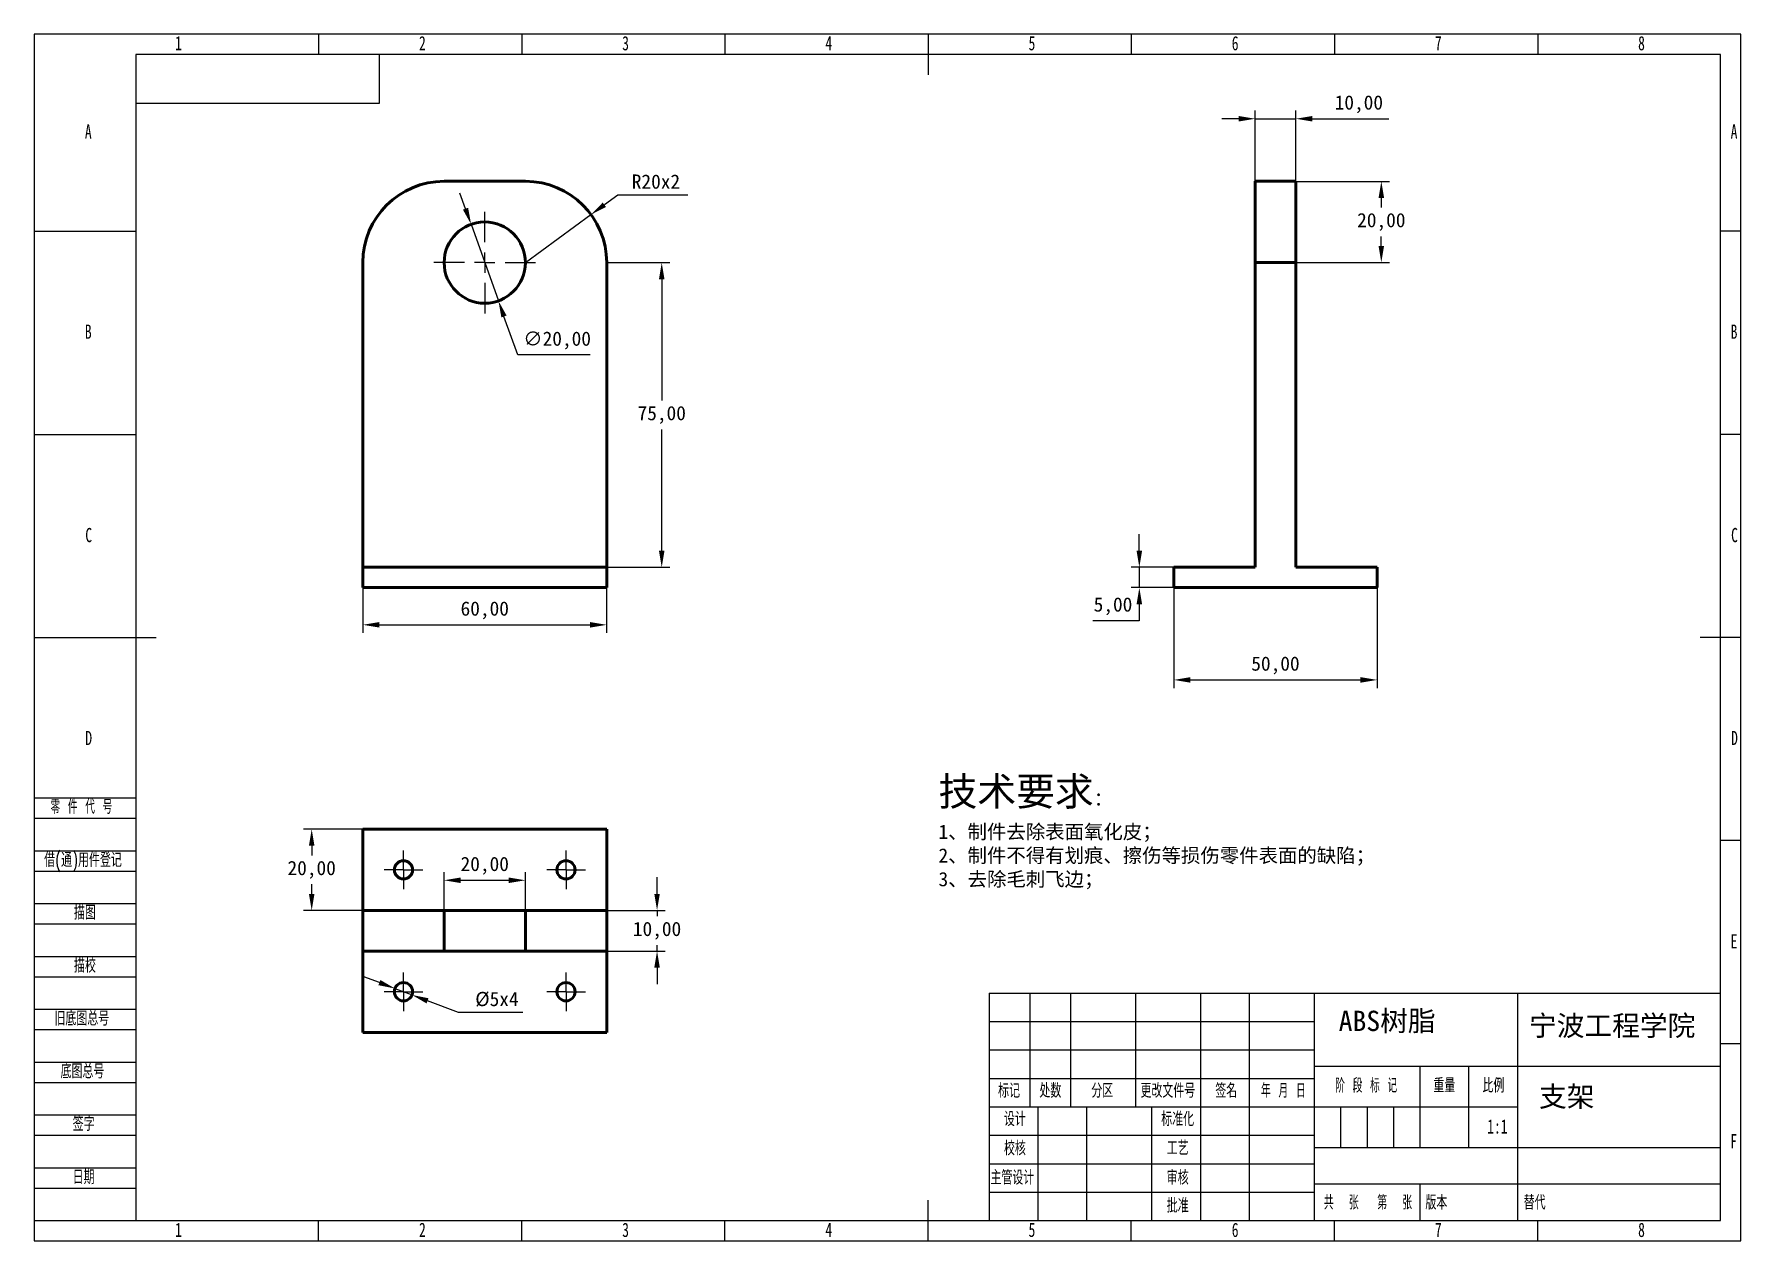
# Model space of a CAD drawing. Header units: millimetres. Extents: x 0 to 420, y 0 to 297.
import ezdxf

# ---------------------------------------------------------------- set-up
doc = ezdxf.new("R2010")
doc.units = ezdxf.units.MM
doc.header["$PDSIZE"] = -1
for name, color, linetype in [('10', 7, 'Continuous'), ('5', 7, 'Continuous'), ('9', 7, 'Continuous'), ('SLD-0', 7, 'Continuous')]:
    doc.layers.add(name, color=color, linetype=linetype)
doc.layers.add('标注层', color=4, linetype='Continuous', lineweight=25)
doc.layers.add('轮廓实线层', color=7, linetype='Continuous', lineweight=50)
doc.styles.add('SLDTEXTSTYLE0', font='TXT', dxfattribs={"width": 0.7, "bigfont": 'bigfont'})
doc.styles.add('SLDTEXTSTYLE1', font='TXT', dxfattribs={"width": 0.62, "bigfont": 'bigfont'})
doc.styles.add('SLDTEXTSTYLE2', font='TXT', dxfattribs={"width": 0.614286, "bigfont": 'bigfont'})
doc.styles.add('SLDTEXTSTYLE3', font='TXT', dxfattribs={"width": 0.6, "bigfont": 'bigfont'})
doc.styles.add('SLDTEXTSTYLE4', font='TXT', dxfattribs={"width": 0.7})
doc.dimstyles.new('ISO-25', dxfattribs={"dimtxt": 2.5, "dimasz": 2.5, "dimexe": 1.25, "dimexo": 0.625, "dimtad": 1, "dimtxsty": 'Standard', "dimcen": 2.5, "dimadec": 0, "dimazin": 0, "dimtfac": 1, "dimtmove": 0, "dimatfit": 3, "dimfxl": 1, "dimarcsym": 0})

# ---------------------------------------------------------------- blocks, each defined once
blk = doc.blocks.new('SW_CENTERMARKSYMBOL_0')
at = {"layer": '10', "color": 0}
for p, q in [((0, 5), (0, 12.5)), ((-5, 0), (-12.5, 0)), ((0, 0), (-2.5, 0)), ((0, 0), (0, 2.5)), ((0, 0), (0, -2.5)), ((0, 0), (2.5, 0)), ((5, 0), (12.5, 0)), ((0, -5), (0, -12.5))]:
    blk.add_line(p, q, dxfattribs=at)
blk = doc.blocks.new('SW_CENTERMARKSYMBOL_1')
at = {"layer": '10', "color": 0}
for p, q in [((0, 2.5), (0, 4.75)), ((-2.5, 0), (-4.75, 0)), ((0, 0), (-2.5, 0)), ((0, 0), (0, 2.5)), ((0, 0), (0, -2.5)), ((0, 0), (2.5, 0)), ((2.5, 0), (4.75, 0)), ((0, -2.5), (0, -4.75))]:
    blk.add_line(p, q, dxfattribs=at)
blk = doc.blocks.new('SW_CENTERMARKSYMBOL_2')
at = {"layer": '10', "color": 0}
for p, q in [((0, 2.5), (0, 4.75)), ((-2.5, 0), (-4.75, 0)), ((0, 0), (-2.5, 0)), ((0, 0), (0, 2.5)), ((0, 0), (0, -2.5)), ((0, 0), (2.5, 0)), ((2.5, 0), (4.75, 0)), ((0, -2.5), (0, -4.75))]:
    blk.add_line(p, q, dxfattribs=at)
blk = doc.blocks.new('SW_CENTERMARKSYMBOL_3')
at = {"layer": '10', "color": 0}
for p, q in [((0, 2.5), (0, 4.75)), ((-2.5, 0), (-4.75, 0)), ((0, 0), (-2.5, 0)), ((0, 0), (0, 2.5)), ((0, 0), (0, -2.5)), ((0, 0), (2.5, 0)), ((2.5, 0), (4.75, 0)), ((0, -2.5), (0, -4.75))]:
    blk.add_line(p, q, dxfattribs=at)
blk = doc.blocks.new('SW_CENTERMARKSYMBOL_4')
at = {"layer": '10', "color": 0}
for p, q in [((0, 2.5), (0, 4.75)), ((-2.5, 0), (-4.75, 0)), ((0, 0), (-2.5, 0)), ((0, 0), (0, 2.5)), ((0, 0), (0, -2.5)), ((0, 0), (2.5, 0)), ((2.5, 0), (4.75, 0)), ((0, -2.5), (0, -4.75))]:
    blk.add_line(p, q, dxfattribs=at)
blk = doc.blocks.new('*D6')
at = {"layer": 'Defpoints', "color": 0, "transparency": 16777216}
for p in [(137.03, 252.58), (120.89, 240.77)]:
    blk.add_point(p, dxfattribs=at)
at = {"layer": '标注层', "color": 0, "lineweight": -2, "transparency": 16777216}
for p, q in [((143.62, 257.4), (140.32, 254.99)), ((160.89, 257.4), (143.62, 257.4)), ((120.89, 240.77), (137.03, 252.58))]:
    blk.add_line(p, q, dxfattribs=at)
at = {"layer": '标注层', "color": 0, "transparency": 16777216}
blk.add_solid([(139.92, 255.54), (140.73, 254.45), (137.03, 252.58)], dxfattribs=at)
at = {"layer": '标注层', "color": 0, "transparency": 16777216, "insert": (153.02, 260.68), "char_height": 3.5, "attachment_point": 5}
blk.add_mtext('R20x2', dxfattribs=at)
blk = doc.blocks.new('*D7')
at = {"layer": 'Defpoints', "color": 0, "transparency": 16777216}
for p in [(107.53, 250.19), (114.25, 231.35)]:
    blk.add_point(p, dxfattribs=at)
at = {"layer": '标注层', "color": 0, "lineweight": -2, "transparency": 16777216}
for p, q in [((106.16, 254.03), (104.79, 257.88)), ((107.53, 250.19), (114.25, 231.35)), ((119.01, 218.03), (115.62, 227.51)), ((136.87, 218.03), (119.01, 218.03))]:
    blk.add_line(p, q, dxfattribs=at)
at = {"layer": '标注层', "color": 0, "transparency": 16777216}
for points in [[(106.8, 254.26), (105.52, 253.81), (107.53, 250.19)], [(116.26, 227.74), (114.98, 227.28), (114.25, 231.35)]]:
    blk.add_solid(points, dxfattribs=at)
at = {"layer": '标注层', "color": 0, "transparency": 16777216, "insert": (128.7, 221.6), "char_height": 3.5, "attachment_point": 5}
blk.add_mtext('∅20,00', dxfattribs=at)
blk = doc.blocks.new('*D8')
at = {"layer": 'Defpoints', "color": 0, "transparency": 16777216}
for p in [(140.89, 240.77), (154.44, 240.77), (140.89, 165.77)]:
    blk.add_point(p, dxfattribs=at)
at = {"layer": '标注层', "color": 0, "lineweight": -2, "transparency": 16777216}
for p, q in [((140.89, 240.77), (156.44, 240.77)), ((154.44, 236.69), (154.44, 206.84)), ((154.44, 169.85), (154.44, 199.71)), ((140.89, 165.77), (156.44, 165.77))]:
    blk.add_line(p, q, dxfattribs=at)
at = {"layer": '标注层', "color": 0, "transparency": 16777216}
for points in [[(153.76, 236.69), (155.12, 236.69), (154.44, 240.77)], [(153.76, 169.85), (155.12, 169.85), (154.44, 165.77)]]:
    blk.add_solid(points, dxfattribs=at)
at = {"layer": '标注层', "color": 0, "transparency": 16777216, "insert": (154.44, 203.27), "char_height": 3.5, "attachment_point": 5}
blk.add_mtext('75,00', dxfattribs=at)
blk = doc.blocks.new('*D9')
at = {"layer": 'Defpoints', "color": 0, "transparency": 16777216}
for p in [(80.89, 160.77), (140.89, 160.77), (140.89, 151.62)]:
    blk.add_point(p, dxfattribs=at)
at = {"layer": '标注层', "color": 0, "lineweight": -2, "transparency": 16777216}
for p, q in [((80.89, 160.77), (80.89, 149.62)), ((140.89, 160.77), (140.89, 149.62)), ((84.97, 151.62), (136.81, 151.62))]:
    blk.add_line(p, q, dxfattribs=at)
at = {"layer": '标注层', "color": 0, "transparency": 16777216}
for points in [[(84.97, 152.3), (84.97, 150.94), (80.89, 151.62)], [(136.81, 152.3), (136.81, 150.94), (140.89, 151.62)]]:
    blk.add_solid(points, dxfattribs=at)
at = {"layer": '标注层', "color": 0, "transparency": 16777216, "insert": (110.89, 155.18), "char_height": 3.5, "attachment_point": 5}
blk.add_mtext('60,00', dxfattribs=at)
blk = doc.blocks.new('*D10')
at = {"layer": 'Defpoints', "color": 0, "transparency": 16777216}
for p in [(280.47, 165.77), (271.97, 160.77), (280.47, 160.77)]:
    blk.add_point(p, dxfattribs=at)
at = {"layer": '标注层', "color": 0, "lineweight": -2, "transparency": 16777216}
for p, q in [((271.97, 169.85), (271.97, 173.93)), ((280.47, 165.77), (269.97, 165.77)), ((271.97, 165.77), (271.97, 160.77)), ((280.47, 160.77), (269.97, 160.77)), ((271.97, 156.69), (271.97, 152.61)), ((271.97, 152.61), (260.53, 152.61))]:
    blk.add_line(p, q, dxfattribs=at)
at = {"layer": '标注层', "color": 0, "transparency": 16777216}
for points in [[(271.29, 169.85), (272.65, 169.85), (271.97, 165.77)], [(271.29, 156.69), (272.65, 156.69), (271.97, 160.77)]]:
    blk.add_solid(points, dxfattribs=at)
at = {"layer": '标注层', "color": 0, "transparency": 16777216, "insert": (265.49, 156.18), "char_height": 3.5, "attachment_point": 5}
blk.add_mtext('5,00', dxfattribs=at)
blk = doc.blocks.new('*D11')
at = {"layer": 'Defpoints', "color": 0, "transparency": 16777216}
for p in [(280.47, 160.77), (330.47, 160.77), (330.47, 138.06)]:
    blk.add_point(p, dxfattribs=at)
at = {"layer": '标注层', "color": 0, "lineweight": -2, "transparency": 16777216}
for p, q in [((280.47, 160.77), (280.47, 136.06)), ((330.47, 160.77), (330.47, 136.06)), ((284.55, 138.06), (326.39, 138.06))]:
    blk.add_line(p, q, dxfattribs=at)
at = {"layer": '标注层', "color": 0, "transparency": 16777216}
for points in [[(284.55, 138.74), (284.55, 137.38), (280.47, 138.06)], [(326.39, 138.74), (326.39, 137.38), (330.47, 138.06)]]:
    blk.add_solid(points, dxfattribs=at)
at = {"layer": '标注层', "color": 0, "transparency": 16777216, "insert": (305.47, 141.63), "char_height": 3.5, "attachment_point": 5}
blk.add_mtext('50,00', dxfattribs=at)
blk = doc.blocks.new('*D12')
at = {"layer": 'Defpoints', "color": 0, "transparency": 16777216}
for p in [(310.47, 276.17), (300.47, 260.77), (310.47, 260.77)]:
    blk.add_point(p, dxfattribs=at)
at = {"layer": '标注层', "color": 0, "lineweight": -2, "transparency": 16777216}
for p, q in [((300.47, 260.77), (300.47, 278.17)), ((310.47, 260.77), (310.47, 278.17)), ((296.39, 276.17), (292.31, 276.17)), ((300.47, 276.17), (310.47, 276.17)), ((314.55, 276.17), (333.35, 276.17))]:
    blk.add_line(p, q, dxfattribs=at)
at = {"layer": '标注层', "color": 0, "transparency": 16777216}
for points in [[(296.39, 276.85), (296.39, 275.49), (300.47, 276.17)], [(314.55, 276.85), (314.55, 275.49), (310.47, 276.17)]]:
    blk.add_solid(points, dxfattribs=at)
at = {"layer": '标注层', "color": 0, "transparency": 16777216, "insert": (325.99, 279.73), "char_height": 3.5, "attachment_point": 5}
blk.add_mtext('10,00', dxfattribs=at)
blk = doc.blocks.new('*D13')
at = {"layer": 'Defpoints', "color": 0, "transparency": 16777216}
for p in [(310.47, 260.77), (310.47, 240.77), (331.52, 240.77)]:
    blk.add_point(p, dxfattribs=at)
at = {"layer": '标注层', "color": 0, "lineweight": -2, "transparency": 16777216}
for p, q in [((310.47, 260.77), (333.52, 260.77)), ((331.52, 256.69), (331.52, 254.34)), ((331.52, 244.85), (331.52, 247.21)), ((310.47, 240.77), (333.52, 240.77))]:
    blk.add_line(p, q, dxfattribs=at)
at = {"layer": '标注层', "color": 0, "transparency": 16777216}
for points in [[(330.84, 256.69), (332.2, 256.69), (331.52, 260.77)], [(330.84, 244.85), (332.2, 244.85), (331.52, 240.77)]]:
    blk.add_solid(points, dxfattribs=at)
at = {"layer": '标注层', "color": 0, "transparency": 16777216, "insert": (331.52, 250.77), "char_height": 3.5, "attachment_point": 5}
blk.add_mtext('20,00', dxfattribs=at)
blk = doc.blocks.new('*D14')
at = {"layer": 'Defpoints', "color": 0, "transparency": 16777216}
for p in [(140.89, 81.32), (140.89, 71.32), (153.29, 71.32)]:
    blk.add_point(p, dxfattribs=at)
at = {"layer": '标注层', "color": 0, "lineweight": -2, "transparency": 16777216}
for p, q in [((153.29, 85.4), (153.29, 89.48)), ((140.89, 81.32), (155.29, 81.32)), ((153.29, 81.32), (153.29, 79.88)), ((153.29, 71.32), (153.29, 72.75)), ((140.89, 71.32), (155.29, 71.32)), ((153.29, 67.24), (153.29, 63.16))]:
    blk.add_line(p, q, dxfattribs=at)
at = {"layer": '标注层', "color": 0, "transparency": 16777216}
for points in [[(152.61, 85.4), (153.97, 85.4), (153.29, 81.32)], [(152.61, 67.24), (153.97, 67.24), (153.29, 71.32)]]:
    blk.add_solid(points, dxfattribs=at)
at = {"layer": '标注层', "color": 0, "transparency": 16777216, "insert": (153.29, 76.32), "char_height": 3.5, "attachment_point": 5}
blk.add_mtext('10,00', dxfattribs=at)
blk = doc.blocks.new('*D15')
at = {"layer": 'Defpoints', "color": 0, "transparency": 16777216}
for p in [(80.89, 101.32), (68.3, 81.32), (80.89, 81.32)]:
    blk.add_point(p, dxfattribs=at)
at = {"layer": '标注层', "color": 0, "lineweight": -2, "transparency": 16777216}
for p, q in [((80.89, 101.32), (66.3, 101.32)), ((68.3, 97.24), (68.3, 94.88)), ((68.3, 85.4), (68.3, 87.75)), ((80.89, 81.32), (66.3, 81.32))]:
    blk.add_line(p, q, dxfattribs=at)
at = {"layer": '标注层', "color": 0, "transparency": 16777216}
for points in [[(67.62, 97.24), (68.98, 97.24), (68.3, 101.32)], [(67.62, 85.4), (68.98, 85.4), (68.3, 81.32)]]:
    blk.add_solid(points, dxfattribs=at)
at = {"layer": '标注层', "color": 0, "transparency": 16777216, "insert": (68.3, 91.32), "char_height": 3.5, "attachment_point": 5}
blk.add_mtext('20,00', dxfattribs=at)
blk = doc.blocks.new('*D16')
at = {"layer": 'Defpoints', "color": 0, "transparency": 16777216}
for p in [(88.79, 62.11), (93, 60.52)]:
    blk.add_point(p, dxfattribs=at)
at = {"layer": '标注层', "color": 0, "lineweight": -2, "transparency": 16777216}
for p, q in [((84.97, 63.56), (81.16, 65.01)), ((88.79, 62.11), (93, 60.52)), ((104.44, 56.18), (96.81, 59.07)), ((120.3, 56.18), (104.44, 56.18))]:
    blk.add_line(p, q, dxfattribs=at)
at = {"layer": '标注层', "color": 0, "transparency": 16777216}
for points in [[(85.21, 64.2), (84.73, 62.93), (88.79, 62.11)], [(97.05, 59.71), (96.57, 58.44), (93, 60.52)]]:
    blk.add_solid(points, dxfattribs=at)
at = {"layer": '标注层', "color": 0, "transparency": 16777216, "insert": (113.89, 59.45), "char_height": 3.5, "attachment_point": 5}
blk.add_mtext('%%C5x4', dxfattribs=at)
blk = doc.blocks.new('*D17')
at = {"layer": 'Defpoints', "color": 0, "transparency": 16777216}
for p in [(120.89, 88.75), (100.89, 81.32), (120.89, 81.32)]:
    blk.add_point(p, dxfattribs=at)
at = {"layer": '标注层', "color": 0, "lineweight": -2, "transparency": 16777216}
for p, q in [((100.89, 81.32), (100.89, 90.75)), ((104.97, 88.75), (116.81, 88.75)), ((120.89, 81.32), (120.89, 90.75))]:
    blk.add_line(p, q, dxfattribs=at)
at = {"layer": '标注层', "color": 0, "transparency": 16777216}
for points in [[(104.97, 89.43), (104.97, 88.07), (100.89, 88.75)], [(116.81, 89.43), (116.81, 88.07), (120.89, 88.75)]]:
    blk.add_solid(points, dxfattribs=at)
at = {"layer": '标注层', "color": 0, "transparency": 16777216, "insert": (110.89, 92.32), "char_height": 3.5, "attachment_point": 5}
blk.add_mtext('20,00', dxfattribs=at)

msp = doc.modelspace()

# ---------------------------------------------------------------- linework, layer by layer
at = {"layer": '10', "color": 7}
for p, q in [((0, 109), (25, 109)), ((0, 104), (25, 104)), ((0, 96), (25, 96)), ((0, 91), (25, 91)), ((0, 83), (25, 83)), ((0, 78), (25, 78)), ((0, 70), (25, 70)), ((0, 65), (25, 65)), ((0, 57), (25, 57)), ((0, 52), (25, 52)), ((235, 54), (315, 54)), ((235, 47), (315, 47)), ((0, 44), (25, 44)), ((0, 39), (25, 39)), ((0, 31), (25, 31)), ((0, 26), (25, 26)), ((0, 18), (25, 18)), ((0, 13), (25, 13))]:
    msp.add_line(p, q, dxfattribs=at)
at = {"layer": '10', "color": 7, "lineweight": 25}
for p, q in [((245, 61), (245, 33)), ((255, 61), (255, 33)), ((271, 61), (271, 33)), ((287, 61), (287, 5)), ((299, 61), (299, 5)), ((315, 61), (315, 5)), ((365, 61), (365, 33)), ((315, 43), (415, 43)), ((340.986, 43), (340.986, 23)), ((353, 43), (353, 23)), ((235, 40), (315, 40)), ((235, 33), (365, 33)), ((247, 33), (247, 5)), ((259, 33), (259, 5)), ((275, 33), (275, 5)), ((365, 33), (365, 5)), ((235, 26), (315, 26)), ((315, 23), (415, 23)), ((235, 19), (315, 19)), ((315, 14), (415, 14)), ((235, 12), (315, 12))]:
    msp.add_line(p, q, dxfattribs=at)
at = {"layer": '5'}
for p, q in [((70, 297), (70, 292)), ((120, 297), (120, 292)), ((170, 297), (170, 292)), ((270, 297), (270, 292)), ((320, 297), (320, 292)), ((370, 297), (370, 292)), ((0, 248.5), (25, 248.5)), ((420, 248.5), (415, 248.5)), ((0, 198.5), (25, 198.5)), ((420, 198.5), (415, 198.5)), ((420, 98.5), (415, 98.5)), ((420, 48.5), (415, 48.5)), ((70, 0), (70, 5)), ((120, 0), (120, 5)), ((170, 0), (170, 5)), ((270, 0), (270, 5)), ((320, 0), (320, 5)), ((370, 0), (370, 5))]:
    msp.add_line(p, q, dxfattribs=at)
at = {"layer": '5', "lineweight": 25}
for p, q in [((220, 297), (220, 287)), ((0, 148.5), (30, 148.5)), ((420, 148.5), (410, 148.5)), ((220, 0), (220, 10))]:
    msp.add_line(p, q, dxfattribs=at)
at = {"layer": '5', "color": 7, "lineweight": 25}
for p, q in [((415, 292), (25, 292)), ((25, 292), (25, 5)), ((85, 280), (85, 292)), ((415, 5), (415, 292)), ((25, 280), (85, 280)), ((235, 61), (415, 61)), ((235, 61), (235, 5)), ((0, 5), (415, 5))]:
    msp.add_line(p, q, dxfattribs=at)
at = {"layer": '9', "color": 7}
for p, q in [((420, 297), (0, 297)), ((0, 297), (0, 0)), ((420, 148.5), (420, 297)), ((420, 0), (420, 148.5)), ((0, 0), (420, 0))]:
    msp.add_line(p, q, dxfattribs=at)
at = {"layer": 'SLD-0'}
for p, q in [((321.5, 33), (321.5, 23)), ((328, 33), (328, 23)), ((334.5, 33), (334.5, 23))]:
    msp.add_line(p, q, dxfattribs=at)
at = {"layer": 'SLD-0', "lineweight": 25}
msp.add_line((340.986, 14), (340.986, 5), dxfattribs=at)
at = {"layer": '轮廓实线层'}
for p, q in [((120.892, 260.773), (100.892, 260.773)), ((300.474, 240.773), (300.474, 260.773)), ((300.474, 260.773), (310.474, 260.773)), ((310.474, 260.773), (310.474, 240.773)), ((80.892, 240.773), (80.892, 165.773)), ((140.892, 165.773), (140.892, 240.773)), ((300.474, 240.773), (300.474, 165.773)), ((310.474, 240.773), (300.474, 240.773)), ((310.474, 240.773), (310.474, 165.773)), ((80.892, 165.773), (80.892, 160.773)), ((140.892, 165.773), (80.892, 165.773)), ((140.892, 165.773), (140.892, 160.773)), ((280.474, 165.773), (280.474, 160.773)), ((300.474, 165.773), (280.474, 165.773)), ((330.474, 165.773), (310.474, 165.773)), ((330.474, 165.773), (330.474, 160.773)), ((140.892, 160.773), (80.892, 160.773)), ((330.474, 160.773), (280.474, 160.773)), ((80.892, 101.316), (140.892, 101.316)), ((80.892, 81.316), (80.892, 101.316)), ((140.892, 101.316), (140.892, 81.316)), ((80.892, 71.316), (80.892, 81.316)), ((80.892, 81.316), (100.892, 81.316)), ((100.892, 81.316), (100.892, 71.316)), ((120.892, 81.316), (100.892, 81.316)), ((120.892, 71.316), (120.892, 81.316)), ((120.892, 81.316), (140.892, 81.316)), ((140.892, 81.316), (140.892, 71.316)), ((100.892, 71.316), (80.892, 71.316)), ((80.892, 51.316), (80.892, 71.316)), ((120.892, 71.316), (100.892, 71.316)), ((140.892, 71.316), (120.892, 71.316)), ((140.892, 71.316), (140.892, 51.316)), ((140.892, 51.316), (80.892, 51.316))]:
    msp.add_line(p, q, dxfattribs=at)
for centre, radius in [((110.892, 240.773), 10), ((90.892, 91.316), 2.25), ((130.892, 91.316), 2.25), ((90.892, 61.316), 2.25), ((130.892, 61.316), 2.25)]:
    msp.add_circle(centre, radius, dxfattribs=at)
for centre, start, end in [((100.892, 240.773), 90, 180), ((120.892, 240.773), 0, 90)]:
    msp.add_arc(centre, 20, start, end, dxfattribs=at)

# ---------------------------------------------------------------- block references
for name, p in [('SW_CENTERMARKSYMBOL_0', (110.892, 240.773)), ('SW_CENTERMARKSYMBOL_3', (90.892, 91.316)), ('SW_CENTERMARKSYMBOL_4', (130.892, 91.316)), ('SW_CENTERMARKSYMBOL_2', (90.892, 61.316)), ('SW_CENTERMARKSYMBOL_1', (130.892, 61.316))]:
    msp.add_blockref(name, p, dxfattribs=at)

# ---------------------------------------------------------------- texts
at = {"layer": '10', "char_height": 3.5, "attachment_point": 2, "style": 'SLDTEXTSTYLE4'}
for s, insert in [('1', (35.544, 296.52)), ('2', (95.544, 296.52)), ('3', (145.544, 296.52)), ('4', (195.544, 296.52)), ('5', (245.544, 296.52)), ('6', (295.547, 296.52)), ('7', (345.547, 296.52)), ('8', (395.547, 296.52)), ('A', (13.32, 274.77)), ('A', (418.32, 274.77)), ('B', (13.32, 225.52)), ('B', (418.32, 225.52)), ('C', (13.427, 175.465)), ('C', (418.427, 175.465)), ('D', (13.43, 125.52)), ('D', (418.43, 125.52)), ('E', (418.318, 75.465)), ('1:1', (360.084, 29.905)), ('F', (418.224, 26.27)), ('1', (35.544, 4.465)), ('2', (95.544, 4.465)), ('3', (145.544, 4.465)), ('4', (195.544, 4.465)), ('5', (245.544, 4.465)), ('6', (295.547, 4.465)), ('7', (345.547, 4.465)), ('8', (395.547, 4.465))]:
    msp.add_mtext(s, dxfattribs=dict(at, insert=insert))
at = {"layer": '10', "color": 7, "char_height": 3.5}
for s, insert, attachment_point, style in [('零 件 代 号', (4.023, 108.595), 1, 'SLDTEXTSTYLE2'), ('借(通)用件登记', (2.474, 95.499), 1, 'SLDTEXTSTYLE0'), ('描图', (12.5, 82.553), 2, 'SLDTEXTSTYLE0'), ('描校', (12.5, 69.517), 2, 'SLDTEXTSTYLE0'), ('旧底图总号', (5, 56.488), 1, 'SLDTEXTSTYLE0'), ('底图总号', (6.5, 43.486), 1, 'SLDTEXTSTYLE0'), ('标记', (239.916, 38.717), 2, 'SLDTEXTSTYLE0'), ('处数', (250.08, 38.717), 2, 'SLDTEXTSTYLE0'), ('分区', (262.856, 38.717), 2, 'SLDTEXTSTYLE0'), ('更改文件号', (278.992, 38.717), 2, 'SLDTEXTSTYLE0'), ('签名', (293.36, 38.717), 2, 'SLDTEXTSTYLE0'), ('年 月 日', (307.414, 38.717), 2, 'SLDTEXTSTYLE1'), ('阶 段 标 记', (327.803, 39.994), 2, 'SLDTEXTSTYLE2'), ('重量', (347.024, 39.994), 2, 'SLDTEXTSTYLE0'), ('比例', (359.107, 39.994), 2, 'SLDTEXTSTYLE0'), ('签字', (12.182, 30.537), 2, 'SLDTEXTSTYLE0'), ('设计', (241.348, 31.734), 2, 'SLDTEXTSTYLE0'), ('标准化', (281.411, 31.734), 2, 'SLDTEXTSTYLE0'), ('校核', (241.348, 24.556), 2, 'SLDTEXTSTYLE0'), ('工艺', (281.411, 24.599), 2, 'SLDTEXTSTYLE0'), ('日期', (12.182, 17.437), 2, 'SLDTEXTSTYLE0'), ('主管设计', (240.729, 17.33), 2, 'SLDTEXTSTYLE0'), ('审核', (281.411, 17.33), 2, 'SLDTEXTSTYLE0'), ('批准', (281.411, 10.441), 2, 'SLDTEXTSTYLE0'), ('共  张', (321.652, 11.201), 2, 'SLDTEXTSTYLE3'), ('第  张', (334.821, 11.201), 2, 'SLDTEXTSTYLE3'), ('版本', (345.06, 11.201), 2, 'SLDTEXTSTYLE0')]:
    msp.add_mtext(s, dxfattribs=dict(at, insert=insert, attachment_point=attachment_point, style=style))
at = {"layer": 'SLD-0', "insert": (366.561, 11.201), "char_height": 3.5, "attachment_point": 1, "style": 'SLDTEXTSTYLE0'}
msp.add_mtext('替代', dxfattribs=at)
at = {"layer": '标注层', "attachment_point": 1}
for s, width, insert, char_height in [('{\\fFangSong|b0|i0|c134|p49;\\H2x;技术要求\\H0.5x;：\\P1、制件去除表面氧化皮；\\P2、制件不得有划痕、擦伤等损伤零件表面的缺陷；\\P3、去除毛刺飞边；}', 174.46443, (222.556, 114.11), 3.5), ('{\\fFangSong|b0|i0|c134|p49;ABS树脂}', 38.7318, (321.028, 56.638), 5), ('{\\fFangSong|b0|i0|c134|p49;宁波工程学院}', 44.11647, (367.865, 55.466), 5), ('{\\fSimSun|b0|i0|c134|p2;支架}', 38.55168, (370.332, 38.013), 5)]:
    msp.add_mtext_dynamic_manual_height_columns(s, width=width, gutter_width=17.5, heights=[0], dxfattribs=dict(at, insert=insert, char_height=char_height))

# ---------------------------------------------------------------- dimensions: what is measured, and where the dimension line sits
at = {"layer": '标注层'}
for base, p1, p2, picture, middle in [((310.474, 276.166), (300.474, 260.773), (310.474, 260.773), '*D12', (325.991, 279.732)), ((140.892, 151.617), (80.892, 160.773), (140.892, 160.773), '*D9', (110.892, 155.183)), ((330.474, 138.06), (280.474, 160.773), (330.474, 160.773), '*D11', (305.474, 141.626)), ((120.892, 88.753), (100.892, 81.316), (120.892, 81.316), '*D17', (110.892, 92.319))]:
    dim = msp.add_linear_dim(base=base, p1=p1, p2=p2, dimstyle='ISO-25', override={"dimtxt": 3.5, "dimasz": 4.08, "dimexe": 2, "dimexo": 0, "dimgap": 1.524, "dimtih": 1, "dimtoh": 1, "dimzin": 0, "dimadec": 2, "dimtzin": 0}, dxfattribs=at)
    dim.commit()
    dim.dimension.update_dxf_attribs({"geometry": picture, "text_midpoint": middle})
dim = msp.add_radius_dim(center=(120.892, 240.773), mpoint=(137.032, 252.584), text='R20x2', dimstyle='ISO-25', override={"dimtxt": 3.5, "dimasz": 4.08, "dimexe": 2, "dimexo": 0, "dimgap": 1.524, "dimtih": 1, "dimtoh": 1, "dimzin": 0, "dimadec": 2, "dimtzin": 0}, dxfattribs=at)
dim.commit()
dim.dimension.update_dxf_attribs({"geometry": '*D6', "text_midpoint": (153.016, 260.677)})
for base, p1, p2, picture, middle in [((331.519, 240.773), (310.474, 260.773), (310.474, 240.773), '*D13', (331.519, 250.773)), ((154.443, 240.773), (140.892, 165.773), (140.892, 240.773), '*D8', (154.443, 203.273)), ((271.97, 160.773), (280.474, 165.773), (280.474, 160.773), '*D10', (265.487, 156.179)), ((68.303, 81.316), (80.892, 101.316), (80.892, 81.316), '*D15', (68.303, 91.316)), ((153.291, 71.316), (140.892, 81.316), (140.892, 71.316), '*D14', (153.291, 76.316))]:
    dim = msp.add_linear_dim(base=base, p1=p1, p2=p2, angle=90, dimstyle='ISO-25', override={"dimtxt": 3.5, "dimasz": 4.08, "dimexe": 2, "dimexo": 0, "dimgap": 1.524, "dimtih": 1, "dimtoh": 1, "dimzin": 0, "dimadec": 2, "dimtzin": 0}, dxfattribs=at)
    dim.commit()
    dim.dimension.update_dxf_attribs({"geometry": picture, "text_midpoint": middle})
dim = msp.add_diameter_dim_2p(p1=(107.531, 250.191), p2=(114.253, 231.355), dimstyle='ISO-25', override={"dimtxt": 3.5, "dimasz": 4.08, "dimexe": 2, "dimexo": 0, "dimgap": 1.524, "dimtih": 1, "dimtoh": 1, "dimzin": 0, "dimadec": 2, "dimtzin": 0}, dxfattribs=at)
dim.commit()
dim.dimension.update_dxf_attribs({"geometry": '*D7', "text_midpoint": (128.699, 218.031), "dimtype": 163})
dim = msp.add_diameter_dim_2p(p1=(88.788, 62.114), p2=(92.996, 60.519), text='%%C5x4', dimstyle='ISO-25', override={"dimtxt": 3.5, "dimasz": 4.08, "dimexe": 2, "dimexo": 0, "dimgap": 1.524, "dimtih": 1, "dimtoh": 1, "dimzin": 0, "dimadec": 2, "dimtzin": 0}, dxfattribs=at)
dim.commit()
dim.dimension.update_dxf_attribs({"geometry": '*D16', "text_midpoint": (113.887, 56.177), "dimtype": 163})

doc.saveas('drawing.dxf')
